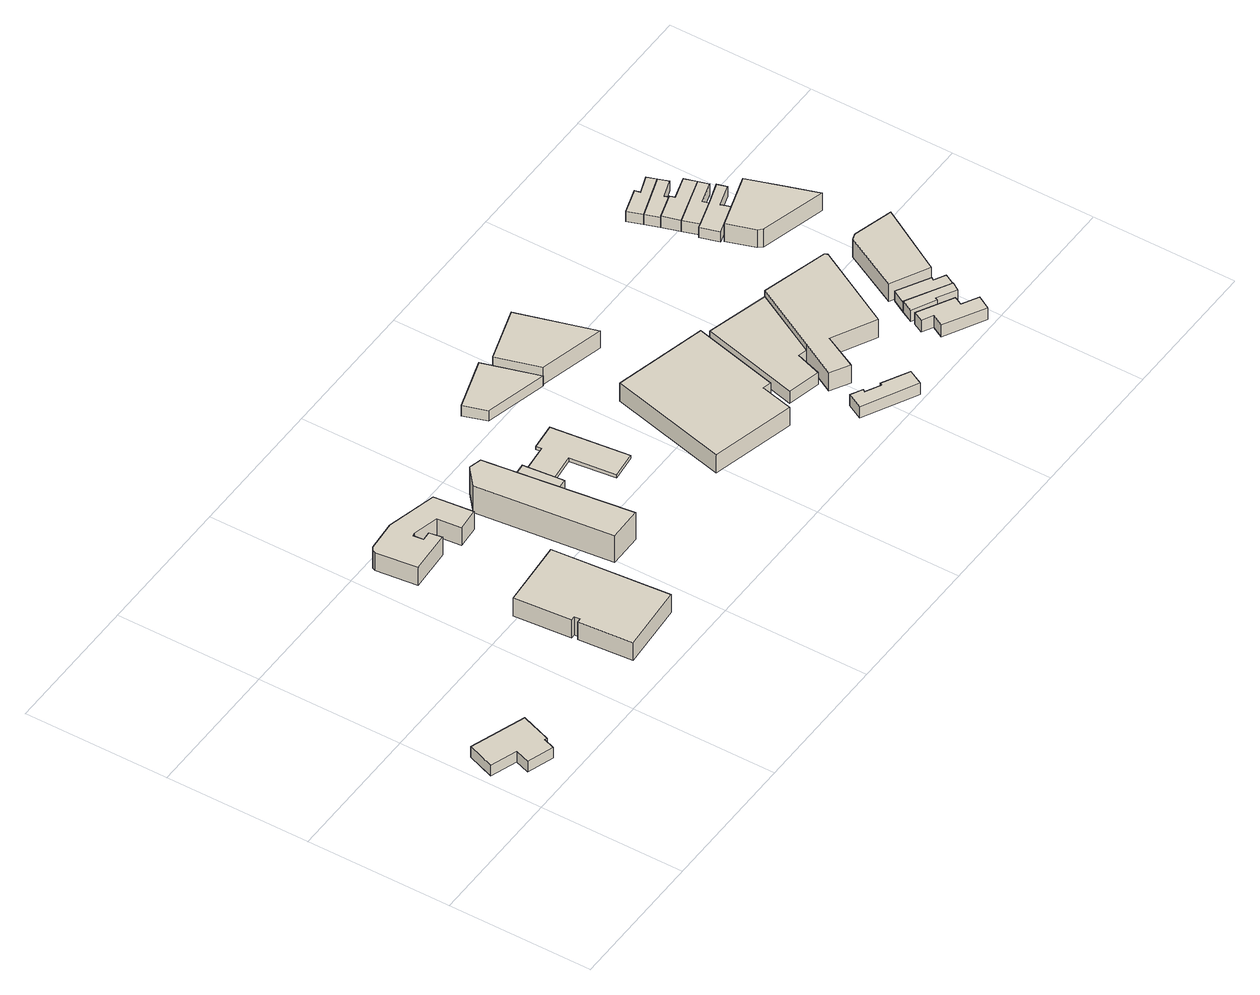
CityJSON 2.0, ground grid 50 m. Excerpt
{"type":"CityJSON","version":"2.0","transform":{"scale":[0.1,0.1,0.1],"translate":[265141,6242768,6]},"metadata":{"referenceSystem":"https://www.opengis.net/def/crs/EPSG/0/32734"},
"CityObjects":{
"building1":{"type":"Building","attributes":{"address":"2 Durham Avenue Salt River 0792 Cape Town Western Cape","building":"retail","building:levels":"1","footprint":{"type":"Polygon"},"plus_code":"C2XPX3X6+X2R","ground_height":10.1,"building_height":4.1,"roof_height":14.2},"geometry":[{"type":"Solid","lod":"1","boundaries":[[[[0,1,2,3]],[[1,4,5,2]],[[4,6,7,5]],[[6,8,9,7]],[[8,10,11,9]],[[10,12,13,11]],[[12,14,15,13]],[[14,0,3,15]],[[3,2,5,7,9,11,13,15]],[[14,12,10,8,6,4,1,0]]]]}]},
"building2":{"type":"Building","attributes":{"address":"9 Durham Avenue Salt River Cape Town","building":"commercial","building:levels":"2","footprint":{"type":"Polygon"},"plus_code":"C5XPXXX2+X4X","ground_height":9.96,"building_height":6.9,"roof_height":16.86},"geometry":[{"type":"Solid","lod":"1","boundaries":[[[[16,17,18,19]],[[17,20,21,18]],[[20,22,23,21]],[[22,24,25,23]],[[24,26,27,25]],[[26,28,29,27]],[[28,30,31,29]],[[30,16,19,31]],[[19,18,21,23,25,27,29,31]],[[30,28,26,24,22,20,17,16]]]]}]},
"building3":{"type":"Building","attributes":{"address":"Locomotive Hotel 349 Albert Road Salt River Cape Town","building":"retail","building:levels":"2","footprint":{"type":"Polygon"},"plus_code":"C6X3X5XC+XMV","ground_height":8.66,"building_height":6.9,"roof_height":15.56},"geometry":[{"type":"Solid","lod":"1","boundaries":[[[[32,33,34,35]],[[33,36,37,34]],[[36,38,39,37]],[[38,40,41,39]],[[40,42,43,41]],[[42,44,45,43]],[[44,46,47,45]],[[46,48,49,47]],[[48,50,51,49]],[[50,52,53,51]],[[52,54,55,53]],[[54,56,57,55]],[[56,58,59,57]],[[58,32,35,59]],[[35,34,37,39,41,43,45,47,49,51,53,55,57,59]],[[58,56,54,52,50,48,46,44,42,40,38,36,33,32]]]]}]},
"building4":{"type":"Building","attributes":{"address":"398 Percy Street Salt River Cape Town","building":"retail","building:levels":"3","footprint":{"type":"Polygon"},"plus_code":"C7X4X9X2+X3X","ground_height":9.23,"building_height":9.7,"roof_height":18.93},"geometry":[{"type":"Solid","lod":"1","boundaries":[[[[60,61,62,63]],[[61,64,65,62]],[[64,66,67,65]],[[66,68,69,67]],[[68,60,63,69]],[[63,62,65,67,69]],[[68,66,64,61,60]]]]}]},
"building5":{"type":"Building","attributes":{"building":"retail","building:levels":"1","footprint":{"type":"Polygon"},"plus_code":"C7XHXMXC+X2W","ground_height":8.17,"building_height":4.1,"roof_height":12.27},"geometry":[{"type":"Solid","lod":"1","boundaries":[[[[70,71,72,73,74,75,76,77]],[[71,78,79,74,73,72]],[[78,80,81,79]],[[80,82,83,81]],[[82,84,85,83]],[[84,70,77,76,75,85]],[[75,74,79,81,83,85]],[[84,82,80,78,71,70]]]]}]},
"building6":{"type":"Building","attributes":{"building":"roof","building:levels":"1","footprint":{"type":"Polygon"},"plus_code":"C8XGXWX2+XPR","ground_height":8.09,"bottom_roof_height":10.89,"roof_height":12.19},"geometry":[{"type":"Solid","lod":"1","boundaries":[[[[72,77,76,73]],[[77,86,87,76]],[[86,88,89,87]],[[88,90,91,89]],[[90,92,93,91]],[[92,94,95,93]],[[94,96,97,95]],[[96,72,73,97]],[[73,76,87,89,91,93,95,97]],[[96,94,92,90,88,86,77,72]]]]}]},
"building7":{"type":"Building","attributes":{"address":"Albert Road Salt River Cape Town","building":"retail","building:levels":"1","footprint":{"type":"Polygon"},"plus_code":"C8XWX4X2+X6X","ground_height":7.77,"building_height":4.1,"roof_height":11.87},"geometry":[{"type":"Solid","lod":"1","boundaries":[[[[98,99,100,101]],[[99,102,103,100]],[[102,104,105,103]],[[104,98,101,105]],[[101,100,103,105]],[[104,102,99,98]]]]}]},
"building8":{"type":"Building","attributes":{"address":"Albert Road Salt River Cape Town","building":"retail","building:levels":"2","footprint":{"type":"Polygon"},"plus_code":"CCXFX3XM+XCW","ground_height":8.34,"building_height":6.9,"roof_height":15.24},"geometry":[{"type":"Solid","lod":"1","boundaries":[[[[106,107,108,109]],[[107,110,111,108]],[[110,112,113,111]],[[112,114,115,113]],[[114,116,117,115]],[[116,106,109,117]],[[109,108,111,113,115,117]],[[116,114,112,110,107,106]]]]}]},
"building9":{"type":"Building","attributes":{"address":"Liesbeek House 449 Albert Road Salt River Cape Town","building":"retail","building:levels":"2","footprint":{"type":"Polygon"},"plus_code":"C9XXXPXH+XRR","ground_height":7.54,"building_height":6.9,"roof_height":14.44},"geometry":[{"type":"Solid","lod":"1","boundaries":[[[[118,119,120,121]],[[119,122,123,120]],[[122,124,125,123]],[[124,118,121,125]],[[121,120,123,125]],[[124,122,119,118]]]]}]},
"building10":{"type":"Building","attributes":{"address":"6A Addison Road Salt River Cape Town","building":"house","building:levels":"1","footprint":{"type":"Polygon"},"plus_code":"CFXXXVXJ+XRR","ground_height":10.02,"building_height":4.1,"roof_height":14.12},"geometry":[{"type":"Solid","lod":"1","boundaries":[[[[126,127,128,129]],[[127,130,131,128]],[[130,132,133,131]],[[132,134,135,133]],[[134,136,137,135]],[[136,138,139,137]],[[138,140,141,139]],[[140,126,129,141]],[[129,128,131,133,135,137,139,141]],[[140,138,136,134,132,130,127,126]]]]}]},
"building11":{"type":"Building","attributes":{"address":"422 Albert Road Salt River Cape Town","building":"retail","building:levels":"1","footprint":{"type":"Polygon"},"plus_code":"CFXWXHXG+XWR","ground_height":8.45,"building_height":4.1,"roof_height":12.55},"geometry":[{"type":"Solid","lod":"1","boundaries":[[[[142,143,144,145]],[[143,146,147,144]],[[146,148,149,147]],[[148,150,151,149]],[[150,152,153,151]],[[152,142,145,153]],[[145,144,147,149,151,153]],[[152,150,148,146,143,142]]]]}]},
"building12":{"type":"Building","attributes":{"address":"Addison House Albert Road Salt River Cape Town","building":"retail","building:levels":"2","footprint":{"type":"Polygon"},"plus_code":"CGXXXPXM+X3X","ground_height":8.17,"building_height":6.9,"roof_height":15.07},"geometry":[{"type":"Solid","lod":"1","boundaries":[[[[154,155,153,156,157,145]],[[155,158,159,156,153]],[[158,160,161,159]],[[160,162,163,161]],[[162,164,165,163]],[[164,166,167,165]],[[166,168,169,167]],[[168,154,145,157,169]],[[157,156,159,161,163,165,167,169]],[[168,166,164,162,160,158,155,154]]]]}]},
"building13":{"type":"Building","attributes":{"address":"7 Addison Road Salt River Cape Town","building":"house","building:levels":"1","footprint":{"type":"Polygon"},"plus_code":"CHXVXWXV+XPX","ground_height":9.53,"building_height":4.1,"roof_height":13.63},"geometry":[{"type":"Solid","lod":"1","boundaries":[[[[170,171,172,173]],[[171,174,175,172]],[[174,176,177,175]],[[176,178,179,177]],[[178,180,181,179]],[[180,182,183,181]],[[182,184,185,183]],[[184,170,173,185]],[[173,172,175,177,179,181,183,185]],[[184,182,180,178,176,174,171,170]]]]}]},
"building14":{"type":"Building","attributes":{"address":"5 Addison Road Salt River Cape Town","building":"house","building:levels":"1","footprint":{"type":"Polygon"},"plus_code":"CJX2X8XC+X4X","ground_height":8.86,"building_height":4.1,"roof_height":12.96},"geometry":[{"type":"Solid","lod":"1","boundaries":[[[[186,187,188,189,190]],[[187,191,192,188]],[[191,193,194,192]],[[193,195,196,194]],[[195,197,198,199,196]],[[197,186,190,189,199,198]],[[189,188,192,194,196,199]],[[197,195,193,191,187,186]]]]}]},
"building15":{"type":"Building","attributes":{"address":"3 Addison Road Salt River Cape Town","building":"house","building:levels":"1","footprint":{"type":"Polygon"},"plus_code":"CJX4XVXP+X7R","ground_height":8.39,"building_height":4.1,"roof_height":12.49},"geometry":[{"type":"Solid","lod":"1","boundaries":[[[[186,197,198,190]],[[197,200,201,198]],[[200,202,203,201]],[[202,204,205,203]],[[204,206,207,205]],[[206,186,190,207]],[[190,198,201,203,205,207]],[[206,204,202,200,197,186]]]]}]},
"building16":{"type":"Building","attributes":{"address":"428 Albert Road Salt River Cape Town","building":"retail","building:levels":"2","footprint":{"type":"Polygon"},"plus_code":"CJXFXGX9+XCV","ground_height":8.16,"building_height":6.9,"roof_height":15.06},"geometry":[{"type":"Solid","lod":"1","boundaries":[[[[208,209,210,211,212]],[[209,213,214,210]],[[213,215,216,214]],[[215,217,218,219,216]],[[217,208,212,211,219,218]],[[211,210,214,216,219]],[[217,215,213,209,208]]]]}]},
"building17":{"type":"Building","attributes":{"address":"Alfred Street Cape Town","building":"house","building:levels":"1","footprint":{"type":"Polygon"},"plus_code":"CHXFX3X8+X9V","ground_height":6.48,"building_height":4.1,"roof_height":10.58},"geometry":[{"type":"Solid","lod":"1","boundaries":[[[[220,221,222,223]],[[221,224,225,222]],[[224,226,227,225]],[[226,228,229,227]],[[228,230,231,229]],[[230,220,223,231]],[[223,222,225,227,229,231]],[[230,228,226,224,221,220]]]]}]},
"building18":{"type":"Building","attributes":{"address":"Alfred Street Cape Town","building":"house","building:levels":"1","footprint":{"type":"Polygon"},"plus_code":"CHXHX9X7+XVV","ground_height":6.54,"building_height":4.1,"roof_height":10.64},"geometry":[{"type":"Solid","lod":"1","boundaries":[[[[232,233,234,235]],[[233,236,237,234]],[[236,238,239,237]],[[238,221,222,239]],[[221,220,223,222]],[[220,232,235,223]],[[235,234,237,239,222,223]],[[220,221,238,236,233,232]]]]}]},
"building19":{"type":"Building","attributes":{"address":"19 Alfred Street Salt River Cape Town","building":"house","building:levels":"1","footprint":{"type":"Polygon"},"plus_code":"CHXQXWXV+XFR","ground_height":7.01,"building_height":4.1,"roof_height":11.11},"geometry":[{"type":"Solid","lod":"1","boundaries":[[[[240,241,242,243]],[[241,244,245,242]],[[244,246,247,245]],[[246,248,249,247]],[[248,250,251,249]],[[250,252,253,251]],[[252,254,255,253]],[[254,240,243,255]],[[243,242,245,247,249,251,253,255]],[[254,252,250,248,246,244,241,240]]]]}]},
"building20":{"type":"Building","attributes":{"address":"Alfred Street Cape Town","building":"house","building:levels":"1","footprint":{"type":"Polygon"},"plus_code":"CHXMX3XG+X2V","ground_height":7,"building_height":4.1,"roof_height":11.1},"geometry":[{"type":"Solid","lod":"1","boundaries":[[[[256,257,258,259]],[[257,260,261,258]],[[260,262,263,261]],[[262,233,234,264,263]],[[233,232,235,265,264,234]],[[232,256,259,265,235]],[[259,258,261,263,264,265]],[[232,233,262,260,257,256]]]]}]},
"building21":{"type":"Building","attributes":{"address":"17 Alfred Street Salt River Cape Town","building":"house","building:levels":"1","footprint":{"type":"Polygon"},"plus_code":"CHXQX2XF+XHW","ground_height":7.01,"building_height":4.1,"roof_height":11.11},"geometry":[{"type":"Solid","lod":"1","boundaries":[[[[266,267,243,242]],[[267,268,269,243]],[[268,270,271,269]],[[270,272,258,271]],[[272,273,259,258]],[[273,266,242,259]],[[242,243,269,271,258,259]],[[273,272,270,268,267,266]]]]}]},
"building22":{"type":"Building","attributes":{"address":"Salt River Buildings 463 Junction Road Salt River Cape Town","building":"retail","building:levels":"2","footprint":{"type":"Polygon"},"plus_code":"CJX7X9X8+X4V","ground_height":7.39,"building_height":6.9,"roof_height":14.29},"geometry":[{"type":"Solid","lod":"1","boundaries":[[[[274,275,276,277,278,279]],[[275,280,281,277,276]],[[280,282,283,281]],[[282,284,285,283]],[[284,286,287,285]],[[286,274,279,278,287]],[[278,277,281,283,285,287]],[[286,284,282,280,275,274]]]]}]}
},
"vertices":[
[228,207,39],[37,274,39],[37,274,82],[228,207,82],[3,180,39],[3,180,82],[94,148,39],[94,148,82],[76,98,39],[76,98,82],[168,66,39],[168,66,82],[182,106,39],[182,106,82],[191,103,39],[191,103,82],
[613,499,35],[629,301,35],[629,301,109],[613,499,109],[645,303,35],[645,303,109],[647,284,35],[647,284,109],[633,283,35],[633,283,109],[648,96,35],[648,96,109],[881,114,35],[881,114,109],[848,518,35],[848,518,109],
[728,822,23],[721,867,23],[721,867,96],[728,822,96],[689,865,23],[689,865,96],[685,899,23],[685,899,96],[694,901,23],[694,901,96],[783,879,23],[783,879,96],[791,797,23],[791,797,96],[870,803,23],[870,803,96],[856,940,23],[856,940,96],[686,982,23],[686,982,96],[579,973,23],[579,973,96],[567,966,23],[567,966,96],[562,953,23],[562,953,96],[579,812,23],[579,812,96],
[1036,889,19],[994,900,19],[994,900,129],[1036,889,129],[932,847,19],[932,847,129],[982,379,19],[982,379,129],[1099,381,19],[1099,381,129],
[1153,702,19],[1144,792,19],[1144,792,49],[1144,792,62],[1144,792,63],[1153,702,63],[1153,702,62],[1153,702,49],[1142,810,19],[1142,810,63],[1059,802,19],[1059,802,63],[1073,661,19],[1073,661,63],[1156,669,19],[1156,669,63],
[1243,712,49],[1243,712,62],[1261,554,49],[1261,554,62],[1353,564,49],[1353,564,62],[1323,831,49],[1323,831,62],[1231,821,49],[1231,821,62],[1233,802,49],[1233,802,62],
[1498,969,16],[1441,1159,16],[1441,1159,59],[1498,969,59],[1259,1103,16],[1259,1103,59],[1285,1023,16],[1285,1023,59],
[1886,664,18],[1567,743,18],[1567,743,92],[1886,664,92],[1466,336,18],[1466,336,92],[1756,264,18],[1756,264,92],[1783,375,18],[1783,375,92],[1812,368,18],[1812,368,92],
[1462,1124,13],[1506,974,13],[1506,974,84],[1462,1124,84],[1729,918,13],[1729,918,84],[1652,1182,13],[1652,1182,84],
[1880,98,35],[2063,2,35],[2063,2,81],[1880,98,81],[2090,53,35],[2090,53,81],[1998,102,35],[1998,102,81],[1994,94,35],[1994,94,81],[1943,121,35],[1943,121,81],[1948,130,35],[1948,130,81],[1908,151,35],[1908,151,81],
[2133,598,18],[1921,655,18],[1921,655,66],[2133,598,66],[1834,316,18],[1834,316,66],[1948,289,18],[1948,289,66],[1978,377,18],[1978,377,66],[2009,370,18],[2009,370,66],
[2133,598,17],[2009,370,17],[2009,370,91],[2133,598,91],[1943,248,17],[1943,248,91],[2007,211,17],[2007,211,91],[2067,327,17],[2067,327,91],[2214,249,17],[2214,249,91],[2365,526,17],[2365,526,91],[2360,536,17],[2360,536,91],
[2445,12,28],[2471,58,28],[2471,58,76],[2445,12,76],[2415,89,28],[2415,89,76],[2430,117,28],[2430,117,76],[2310,183,28],[2310,183,76],[2292,149,28],[2292,149,76],[2330,128,28],[2330,128,76],[2308,88,28],[2308,88,76],
[2338,241,24],[2317,202,24],[2317,202,70],[2338,241,70],[2338,241,65],[2396,159,24],[2396,159,70],[2401,168,24],[2401,168,70],[2466,133,24],[2466,133,70],[2484,160,24],[2484,160,65],[2484,160,70],
[2505,198,24],[2505,198,65],[2467,219,24],[2467,219,65],[2472,229,24],[2472,229,65],[2365,289,24],[2365,289,65],
[2617,468,18],[2480,506,18],[2480,506,91],[2617,468,91],[2617,468,65],[2458,499,18],[2458,499,91],[2358,306,18],[2358,306,91],[2485,238,18],[2485,238,65],[2485,238,91],
[2248,1101,5],[2397,1150,5],[2397,1150,46],[2248,1101,46],[2385,1183,5],[2385,1183,46],[2322,1161,5],[2322,1161,46],[2318,1180,5],[2318,1180,46],[2229,1153,5],[2229,1153,46],
[2265,1052,5],[2351,1078,5],[2351,1078,46],[2265,1052,46],[2346,1093,5],[2346,1093,46],[2409,1115,5],[2409,1115,46],
[2391,963,10],[2301,936,10],[2301,936,51],[2391,963,51],[2286,932,10],[2286,932,51],[2306,866,10],[2306,866,51],[2413,899,10],[2413,899,51],[2403,931,10],[2403,931,51],[2479,955,10],[2479,955,51],[2469,988,10],[2469,988,51],
[2283,991,5],[2449,1042,5],[2449,1042,51],[2283,991,51],[2435,1084,5],[2435,1084,51],[2356,1060,5],[2356,1060,51],[2351,1078,51],[2265,1052,51],
[2301,936,6],[2391,963,6],[2385,984,6],[2385,984,51],[2459,1006,6],[2459,1006,51],[2449,1042,6],[2283,991,6],
[2581,687,10],[2543,803,10],[2543,803,80],[2543,803,83],[2581,687,83],[2581,687,80],[2505,918,10],[2505,918,83],[2313,859,10],[2313,859,83],[2344,763,10],[2344,763,83],[2358,748,10],[2358,748,83]
]}
